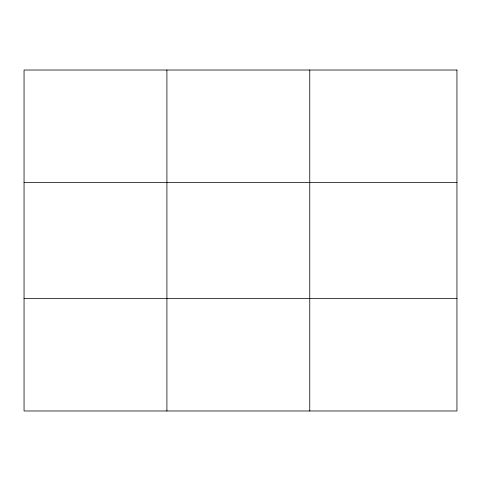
<?xml version="1.0" encoding="UTF-8"?>
<svg xmlns="http://www.w3.org/2000/svg" width="481" height="481" viewBox="0 0 481 481"><rect width="100%" height="100%" fill="white"/><g stroke="black" fill="none" stroke-linecap="round" stroke-linejoin="round"><path stroke-width="0.72" d="M166.907 70.022L166.907 410.978M309.764 70.022L309.764 410.978M24.05 182.54L456.95 182.54M24.05 298.46L456.95 298.46M456.95 70.022L456.95 410.978L24.05 410.978L24.05 70.022L456.95 70.022"/></g></svg>
